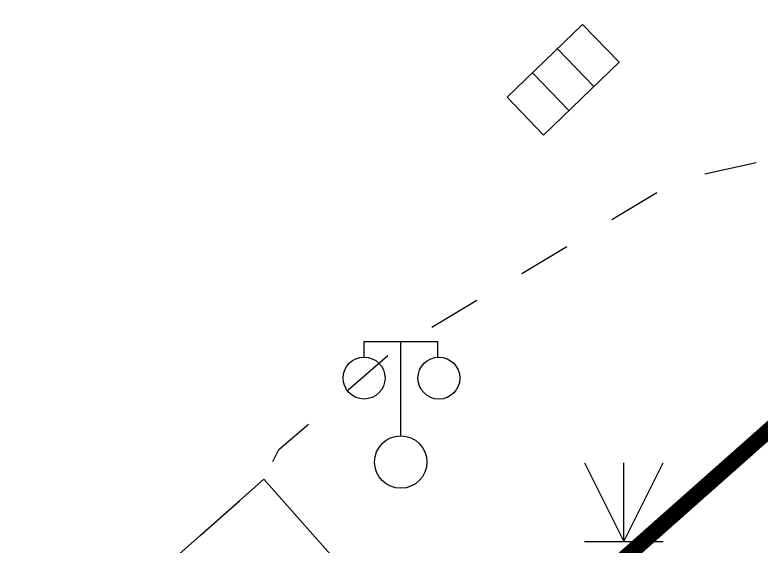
# Model space of a CAD drawing. Extents: x 99002 to 478558, y 2449839 to 2450453.
# Drawn here: x 478443.62 to 478450.74, y 2450258.59 to 2450263.65 of the extents above; entities that cross this region are included whole.
import ezdxf

# ---------------------------------------------------------------- set-up
doc = ezdxf.new("R2010")
doc.units = 0
doc.header["$LTSCALE"] = 0.5
for name, pattern in [('DASHEDX2', [38.1, 25.4, -12.7]), ('X11', [6, 5, -1]), ('X6', [2, 1, -1])]:
    doc.linetypes.add(name, pattern=pattern)
doc.layers.get('0').update_dxf_attribs({"linetype": 'CONTINUOUS'})
for name, color, linetype in [('DLDW', 11, 'CONTINUOUS'), ('DLSS', 4, 'CONTINUOUS'), ('GXYZ', 2, 'CONTINUOUS'), ('ZBTZ', 3, 'CONTINUOUS'), ('建筑红线', 10, 'DASHEDX2')]:
    doc.layers.add(name, color=color, linetype=linetype)
doc.linetypes.add('1161', pattern='A,0,[149,AAA.SHX,S=0.15,R=0,X=0,Y=0],-1.6', length=1.6)

# ---------------------------------------------------------------- blocks, each defined once
blk = doc.blocks.new('gc041')
for p, q in [((-1, 0.5), (1, 0.5)), ((-1, -0.5), (-1, 0.5)), ((-0.33, 0.5), (-0.33, -0.5)), ((0.33, 0.5), (0.33, -0.5)), ((1, 0.5), (1, -0.5)), ((1, -0.5), (-1, -0.5))]:
    blk.add_line(p, q)
blk = doc.blocks.new('gc097')
for p, q in [((-0.7, 2.001), (-0.7, 2.301)), ((-0.7, 2.301), (0.7, 2.299)), ((0, 0.5), (0, 2.3)), ((0.7, 2.299), (0.7, 1.999))]:
    blk.add_line(p, q)
for centre, radius in [((-0.7, 1.601), 0.4), ((0.727, 1.6), 0.4), ((0, 0), 0.5)]:
    blk.add_circle(centre, radius)
blk = doc.blocks.new('gc124')
for p, q in [((-0.75, 1.5), (0, 0)), ((0, 0), (0, 1.5)), ((0, 0), (0.75, 1.5)), ((-0.75, 0), (0.75, 0))]:
    blk.add_line(p, q)

msp = doc.modelspace()

# ---------------------------------------------------------------- linework, layer by layer
at = {"layer": 'DLSS', "color": 4, "linetype": 'X6', "flags": 128}
msp.add_lwpolyline([(478378.69, 2450199.7815), (478383.2213, 2450203.7352), (478387.6419, 2450207.7581), (478389.1474, 2450209.0048), (478414.8269, 2450231.6718), (478421.1185, 2450237.385), (478422.1515, 2450238.1146), (478445.9959, 2450259.231), (478446.1372, 2450259.5113), (478447.2605, 2450260.4758), (478449.9537, 2450262.0863), (478452.5065, 2450262.6479), (478455.3, 2450262.2292), (478457.3355, 2450260.3625), (478457.9449, 2450259.0966), (478457.7508, 2450255.2728), (478456.5739, 2450253.0633), (478455.5872, 2450251.8036), (478440.6616, 2450238.7121), (478444.5838, 2450234.3209), (478459.4996, 2450247.4037), (478459.5774, 2450247.3483), (478461.0402, 2450248.7053), (478463.3101, 2450252.4144), (478464.3021, 2450256.1922), (478464.3537, 2450256.8031), (478464.3506, 2450257.4162), (478464.293, 2450258.0265), (478464.1811, 2450258.6293), (478464.016, 2450259.2198), (478463.799, 2450259.7932), (478463.5317, 2450260.3449), (478463.2163, 2450260.8707), (478460.6712, 2450265.3781), (478460.113, 2450267.4469), (478460.0495, 2450268.4532), (478460.0724, 2450269.4612), (478460.1814, 2450270.4635), (478460.3756, 2450271.4529), (478460.6538, 2450272.422), (478461.0138, 2450273.3638), (478461.3553, 2450273.7604), (478464.6393, 2450276.7051)], dxfattribs=at)
at = {"layer": 'DLSS', "color": 4, "linetype": '1161', "flags": 128}
msp.add_lwpolyline([(478444.1617, 2450257.6067), (478447.4341, 2450253.9115), (478449.2683, 2450255.5358), (478445.9959, 2450259.231)], close=True, dxfattribs=at)
at = {"layer": '建筑红线', "color": 10, "linetype": 'X11', "const_width": 0.15, "flags": 128}
msp.add_lwpolyline([(478536.0259, 2450335.138), (478263.8817, 2450094.1985), (478263.4448, 2450073.1662), (478447.0851, 2449896.5452), (478535.522, 2449954.3921)], dxfattribs=at)

# ---------------------------------------------------------------- block references
at = {"layer": 'DLDW', "color": 11, "linetype": 'Continuous', "xscale": 0.5, "yscale": 0.5}
msp.add_blockref('gc097', (478447.3021, 2450259.3927, 4.023), dxfattribs=at)
at = {"layer": 'GXYZ', "color": 2, "linetype": 'Continuous', "xscale": 0.5000000000470783, "yscale": 0.4999999999419811, "rotation": 43.99999999916611}
msp.add_blockref('gc041', (478448.8509, 2450263.0367, 3.892), dxfattribs=at)
at = {"layer": 'ZBTZ', "color": 3, "linetype": 'Continuous', "xscale": 0.5, "yscale": 0.5}
msp.add_blockref('gc124', (478449.4296, 2450258.6366), dxfattribs=at)

doc.saveas('drawing.dxf')
